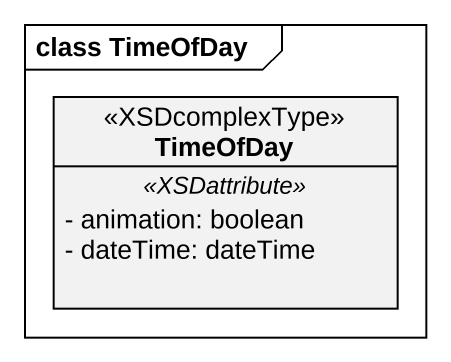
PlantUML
@startuml
mainframe class TimeOfDay
hide circle
hide empty members
skinparam classAttributeIconSize 0
class TimeOfDay <<XSDcomplexType>> {
  .. <<XSDattribute>> ..
  - animation: boolean
  - dateTime: dateTime
}
@enduml
